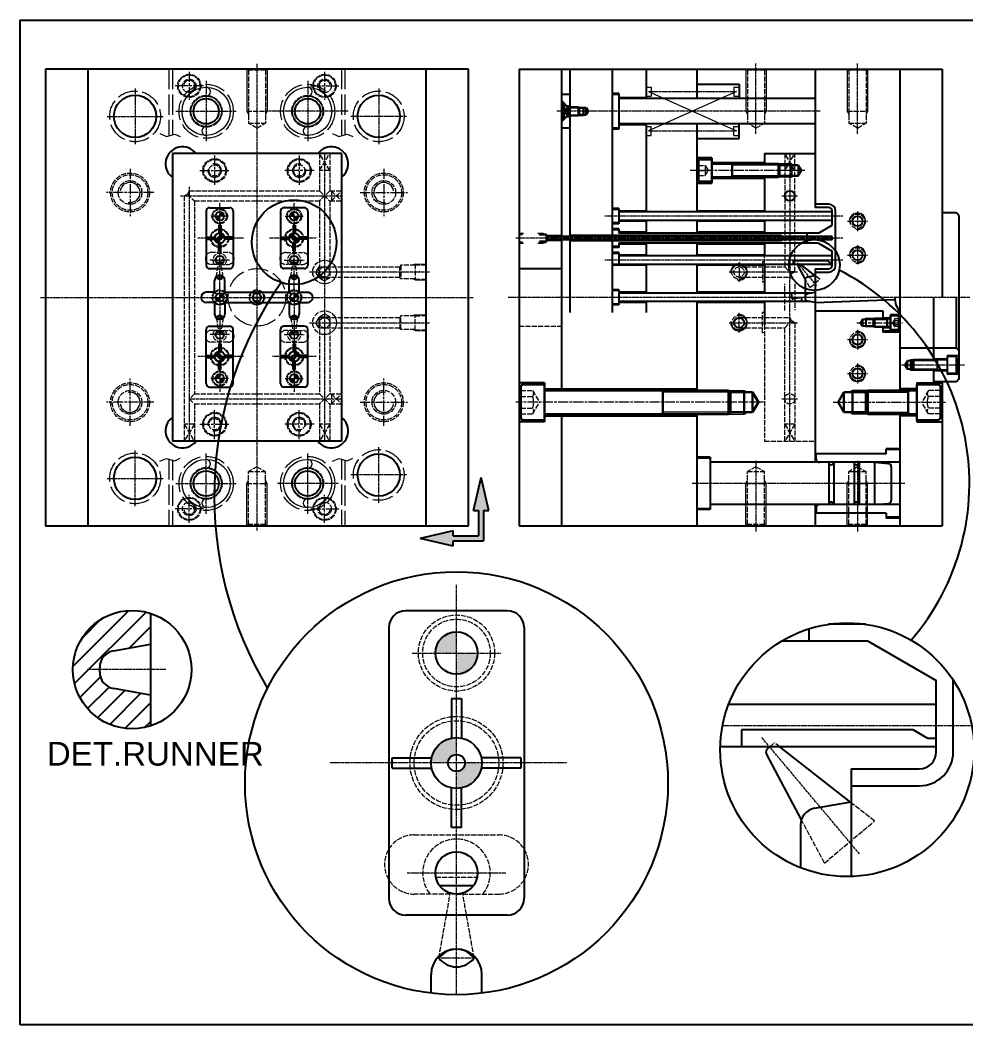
# Model space of a CAD drawing. Header units: millimetres. Extents: x 0 to 840, y 0 to 594.
# Drawn here: x 0 to 559, y 0 to 594 of the extents above; entities that cross this region are included whole.
import ezdxf
from ezdxf.lldxf.tags import DXFTag

# ---------------------------------------------------------------- set-up
doc = ezdxf.new("R2010")
doc.units = ezdxf.units.MM
for name, pattern in [('AM_ISO02W050x2', [3.75, 3, -0.75]), ('AM_ISO08W050x2', [9, 6, -0.75, 1.5, -0.75]), ('CENTER', [2, 1.25, -0.25, 0.25, -0.25]), ('HIDDEN', [0.375, 0.25, -0.125])]:
    doc.linetypes.add(name, pattern=pattern)
doc.layers.add('1', color=7, linetype='Continuous')
doc.layers.add('3', color=7, linetype='Continuous')
for name, color, linetype, lineweight in [('AM_0', 7, 'Continuous', 30), ('AM_0N', 7, 'Continuous', 30), ('AM_3N', 6, 'HIDDEN', 15), ('AM_4', 3, 'Continuous', 15), ('AM_4N', 3, 'Continuous', 15), ('AM_7', 4, 'CENTER', 15), ('AM_7N', 4, 'CENTER', 15)]:
    doc.layers.add(name, color=color, linetype=linetype, lineweight=lineweight)
doc.styles.get("Standard").update_dxf_attribs({"font": 'arial.ttf'})
tags = doc.linetypes.add('PHANTOM', pattern=[2.5, 1.25, -0.25, 0.25, -0.25, 0.25, -0.25]).pattern_tags.tags
tags[14:15] = [DXFTag(74, 4), DXFTag(75, 0), DXFTag(340, '0'), DXFTag(46, 0.0), DXFTag(50, 0.0), DXFTag(44, 0.0), DXFTag(45, 0.0)]
tags[12:13] = [DXFTag(74, 4), DXFTag(75, 0), DXFTag(340, '0'), DXFTag(46, 0.0), DXFTag(50, 0.0), DXFTag(44, 0.0), DXFTag(45, 0.0)]
tags[10:11] = [DXFTag(74, 4), DXFTag(75, 0), DXFTag(340, '0'), DXFTag(46, 0.0), DXFTag(50, 0.0), DXFTag(44, 0.0), DXFTag(45, 0.0)]
tags[8:9] = [DXFTag(74, 4), DXFTag(75, 0), DXFTag(340, '0'), DXFTag(46, 0.0), DXFTag(50, 0.0), DXFTag(44, 0.0), DXFTag(45, 0.0)]
tags[6:7] = [DXFTag(74, 4), DXFTag(75, 0), DXFTag(340, '0'), DXFTag(46, 0.0), DXFTag(50, 0.0), DXFTag(44, 0.0), DXFTag(45, 0.0)]
tags[4:5] = [DXFTag(74, 4), DXFTag(75, 0), DXFTag(340, '0'), DXFTag(46, 0.0), DXFTag(50, 0.0), DXFTag(44, 0.0), DXFTag(45, 0.0)]

# ---------------------------------------------------------------- blocks, each defined once
blk = doc.blocks.new('*U1')
at = {"layer": 'AM_0N'}
for p, q in [((1160.14, 78.75), (1161.37, 79.98)), ((1160.14, 39.98), (1160.14, 78.75)), ((1174.14, 78.75), (1160.14, 78.75)), ((1172.91, 79.98), (1161.37, 79.98)), ((1174.14, 78.75), (1172.91, 79.98)), ((1174.14, 39.98), (1174.14, 78.75)), ((1174.14, 39.98), (1160.14, 39.98)), ((1160.14, 38.75), (1160.14, 39.98)), ((1160.14, -30.02), (1160.14, 38.75)), ((1174.14, 38.75), (1174.14, 39.98)), ((1174.14, -30.02), (1174.14, 38.75)), ((1156.64, -42.62), (1156.64, -30.02)), ((1156.64, -30.02), (1160.14, -30.02)), ((1160.14, -30.02), (1174.14, -30.02)), ((1174.14, -30.02), (1177.64, -30.02)), ((1177.64, -42.62), (1177.64, -30.02)), ((1158.04, -44.02), (1176.24, -44.02))]:
    blk.add_line(p, q, dxfattribs=at)
for centre, start, end in [((1158.04, -42.62), 180, 270), ((1176.24, -42.62), 270, 0)]:
    blk.add_arc(centre, 1.4, start, end, dxfattribs=at)
at = {"layer": 'AM_3N', "linetype": 'AM_ISO02W050x2'}
for p, q in [((1160.21, -37.02), (1167.14, -33.02)), ((1174.07, -37.02), (1167.14, -33.02)), ((1160.21, -44.02), (1160.21, -37.02)), ((1163.67, -44.02), (1163.67, -37.02)), ((1170.6, -44.02), (1170.6, -37.02)), ((1174.07, -44.02), (1174.07, -37.02))]:
    blk.add_line(p, q, dxfattribs=at)
for centre, radius, start, end in [((1161.94, -39.25), 2.82, 52.12112, 127.87888), ((1167.14, -46.82), 10.39, 70.52878, 109.47122), ((1172.34, -39.25), 2.82, 52.12112, 127.87888)]:
    blk.add_arc(centre, radius, start, end, dxfattribs=at)
at = {"layer": 'AM_4N'}
for p, q in [((1161.22, 79.83), (1161.22, 39.98)), ((1173.06, 79.83), (1173.06, 39.98)), ((1161.22, 39.98), (1160.14, 38.75)), ((1173.06, 39.98), (1174.14, 38.75))]:
    blk.add_line(p, q, dxfattribs=at)
at = {"layer": 'AM_7N', "linetype": 'AM_ISO08W050x2'}
blk.add_line((1167.14, 82.98), (1167.14, -47.02), dxfattribs=at)
blk = doc.blocks.new('*U2')
at = {"layer": 'AM_0N'}
for p, q in [((1158.04, 213.98), (1176.24, 213.98)), ((1156.64, 212.58), (1156.64, 199.98)), ((1177.64, 212.58), (1177.64, 199.98)), ((1156.64, 199.98), (1160.14, 199.98)), ((1160.14, 199.98), (1160.14, 196.2)), ((1160.14, 199.98), (1174.14, 199.98)), ((1160.14, 196.2), (1160.14, 194.98)), ((1174.14, 199.98), (1177.64, 199.98)), ((1174.14, 199.98), (1174.14, 196.2)), ((1174.14, 196.2), (1174.14, 194.98)), ((1160.14, 194.98), (1160.14, 171.2)), ((1174.14, 194.98), (1160.14, 194.98)), ((1174.14, 194.98), (1174.14, 171.2)), ((1160.14, 171.2), (1161.37, 169.98)), ((1174.14, 171.2), (1160.14, 171.2)), ((1172.91, 169.98), (1161.37, 169.98)), ((1174.14, 171.2), (1172.91, 169.98))]:
    blk.add_line(p, q, dxfattribs=at)
at = {"layer": 'AM_0N', "extrusion": (0, 0, -1)}
for centre, start, end in [((-1158.04, 212.58), 360, 90), ((-1176.24, 212.58), 90, 180)]:
    blk.add_arc(centre, 1.4, start, end, dxfattribs=at)
at = {"layer": 'AM_3N', "linetype": 'AM_ISO02W050x2'}
for p, q in [((1160.21, 213.98), (1160.21, 206.98)), ((1163.67, 213.98), (1163.67, 206.98)), ((1170.6, 213.98), (1170.6, 206.98)), ((1174.07, 213.98), (1174.07, 206.98)), ((1160.21, 206.98), (1167.14, 202.98)), ((1174.07, 206.98), (1167.14, 202.98))]:
    blk.add_line(p, q, dxfattribs=at)
at = {"layer": 'AM_3N', "linetype": 'AM_ISO02W050x2', "extrusion": (0, 0, -1)}
for centre, radius, start, end in [((-1161.94, 209.2), 2.82, 232.12112, 307.87888), ((-1167.14, 216.78), 10.39, 250.52878, 289.47122), ((-1172.34, 209.2), 2.82, 232.12112, 307.87888)]:
    blk.add_arc(centre, radius, start, end, dxfattribs=at)
at = {"layer": 'AM_4N'}
for p, q in [((1161.22, 194.98), (1160.14, 196.2)), ((1173.06, 194.98), (1174.14, 196.2)), ((1161.22, 170.12), (1161.22, 194.98)), ((1173.06, 170.12), (1173.06, 194.98))]:
    blk.add_line(p, q, dxfattribs=at)
at = {"layer": 'AM_7N', "linetype": 'AM_ISO08W050x2'}
blk.add_line((1167.14, 166.98), (1167.14, 216.98), dxfattribs=at)

msp = doc.modelspace()

# ---------------------------------------------------------------- hatches: boundary and pattern name
h = msp.add_hatch(color=1)
h.paths.add_polyline_path([(118, 475.59), (118, 478.09), (115.5, 478.09, 0.414214)])
h.paths.add_polyline_path([(118, 478.09), (120.5, 478.09, 0.414214), (118, 480.59)])
h = msp.add_hatch(color=1)
h.paths.add_polyline_path([(162, 475.59), (162, 478.09), (164.5, 478.09, -0.414214)])
h.paths.add_polyline_path([(162, 478.09), (159.5, 478.09, -0.414214), (162, 480.59)])
h = msp.add_hatch(color=1)
h.paths.add_polyline_path([(118, 462.09), (118, 464.09, -0.414214), (117, 465.09), (115, 465.09, 0.414214)])
h.paths.add_polyline_path([(118, 466.09, -0.414214), (119, 465.09), (121, 465.09, 0.414214), (118, 468.09)])
h = msp.add_hatch(color=1)
h.paths.add_polyline_path([(162, 462.09), (162, 464.09, 0.414214), (163, 465.09), (165, 465.09, -0.414214)])
h.paths.add_polyline_path([(162, 466.09, 0.414214), (161, 465.09), (159, 465.09, -0.414214), (162, 468.09)])
h = msp.add_hatch(color=1)
h.paths.add_polyline_path([(118, 432.59), (118, 430.09), (120.5, 430.09, 0.414214)])
h.paths.add_polyline_path([(118, 430.09), (115.5, 430.09, 0.414214), (118, 427.59)])
h = msp.add_hatch(color=1)
h.paths.add_polyline_path([(162, 432.59), (162, 430.09), (164.5, 430.09, 0.414214)])
h.paths.add_polyline_path([(162, 430.09), (159.5, 430.09, 0.414214), (162, 427.59)])
h = msp.add_hatch(color=1)
h.paths.add_polyline_path([(118, 398.09), (118, 396.09, 0.414214), (117, 395.09), (115, 395.09, -0.414214)])
h.paths.add_polyline_path([(118, 394.09, 0.414214), (119, 395.09), (121, 395.09, -0.414214), (118, 392.09)])
h = msp.add_hatch(color=1)
h.paths.add_polyline_path([(162, 398.09), (162, 396.09, -0.414214), (163, 395.09), (165, 395.09, 0.414214)])
h.paths.add_polyline_path([(162, 394.09, -0.414214), (161, 395.09), (159, 395.09, 0.414214), (162, 392.09)])
h = msp.add_hatch(color=1)
h.paths.add_polyline_path([(118, 384.59), (118, 382.09), (115.5, 382.09, -0.414214)])
h.paths.add_polyline_path([(118, 382.09), (120.5, 382.09, -0.414214), (118, 379.59)])
h = msp.add_hatch(color=1)
h.paths.add_polyline_path([(162, 384.59), (162, 382.09), (164.5, 382.09, 0.414214)])
h.paths.add_polyline_path([(162, 382.09), (159.5, 382.09, 0.414214), (162, 379.59)])
msp.add_hatch(color=256).paths.add_polyline_path([(256, 283.09), (256, 286.09), (274, 286.09), (274, 304.09), (277, 304.09), (272.5, 323.59), (268, 304.09), (271, 304.09), (271, 289.09), (256, 289.09), (256, 292.09), (236.5, 287.59)])
h = msp.add_hatch()
h.set_pattern_fill('ANSI31', color=1, scale=2.5, style=0)
h.set_pattern_definition([(45, (-5565.387, 430.086), (-5.61266, 5.61266), [])])
h.paths.add_polyline_path([(55.33, 198.86, -0.36397), (47.06, 208.7), (47.06, 211.34, -0.36397), (55.33, 221.19), (77.06, 225.02), (77.06, 243.3, 0.509729), (31.23, 210.02, 0.509729), (77.06, 176.74), (77.06, 195.02)])
h = msp.add_hatch(color=1)
h.paths.add_polyline_path([(257.97, 207.34), (257.97, 219.84), (270.47, 219.84, -0.414214)])
h.paths.add_polyline_path([(257.97, 219.84), (245.47, 219.84, -0.414214), (257.97, 232.34)])
h = msp.add_hatch(color=1)
h.paths.add_polyline_path([(257.97, 139.84), (257.97, 149.84, 0.414214), (262.97, 154.84), (272.97, 154.84, -0.414214)])
h.paths.add_polyline_path([(257.97, 159.84, 0.414214), (252.97, 154.84), (242.97, 154.84, -0.414214), (257.97, 169.84)])

# ---------------------------------------------------------------- linework, layer by layer
for p, q in [((265, 565.09), (15, 565.09)), ((15, 565.09), (15, 295.09)), ((40, 565.09), (40, 295.09)), ((240, 295.09), (240, 565.09)), ((265, 295.09), (265, 565.09)), ((295, 565.09), (295, 295.09)), ((295, 565.09), (545, 565.09)), ((320, 565.09), (320, 466.09)), ((325, 565.09), (325, 466.09)), ((350, 565.09), (350, 466.09)), ((370, 565.09), (370, 547.59)), ((400, 565.09), (400, 547.59)), ((470, 565.09), (470, 483.18)), ((520, 565.09), (520, 375.09)), ((545, 565.09), (545, 430.09)), ((400, 556.09), (425, 556.09)), ((425, 556.09), (425, 547.59)), ((325, 550.09), (320, 550.09)), ((354, 550.59), (350, 550.59)), ((354, 550.09), (350, 550.09)), ((354, 550.59), (354, 529.59)), ((370, 548.09), (354, 548.09)), ((470, 547.59), (354, 547.59)), ((325, 530.09), (320, 530.09)), ((354, 530.09), (350, 530.09)), ((354, 529.59), (350, 529.59)), ((470, 532.59), (354, 532.59)), ((370, 532.09), (354, 532.09)), ((370, 532.59), (370, 480.59)), ((400, 532.59), (400, 480.59)), ((425, 524.09), (425, 532.59)), ((400, 524.09), (425, 524.09)), ((90, 515.09), (90, 345.09)), ((190, 515.09), (90, 515.09)), ((190, 515.09), (190, 345.09)), ((440, 515.09), (470, 515.09)), ((440, 515.09), (440, 509.09)), ((456, 509.09), (456, 501.09)), ((460, 508.32), (460, 501.85)), ((460, 508.32), (461.87, 505.09)), ((460, 501.85), (461.87, 505.09)), ((440, 501.09), (440, 480.59)), ((112, 483.09), (124, 483.09)), ((168, 483.09), (156, 483.09)), ((354, 482.59), (350, 482.59)), ((354, 482.09), (350, 482.09)), ((354, 482.59), (354, 473.59)), ((478.04, 485.19), (470, 485.19)), ((478.04, 483.18), (470, 483.18)), ((480.05, 472.74), (480.05, 481.17)), ((482.06, 449.01), (482.06, 481.17)), ((110, 481.09), (110, 449.09)), ((126, 481.09), (126, 449.09)), ((154, 481.09), (154, 449.09)), ((170, 481.09), (170, 449.09)), ((370, 481.09), (354, 481.09)), ((480.05, 480.59), (354, 480.59)), ((480.05, 475.59), (354, 475.59)), ((370, 475.59), (370, 468.09)), ((440, 481.09), (400, 481.09)), ((400, 475.59), (400, 468.09)), ((440, 475.59), (440, 468.09)), ((117.4, 472.7), (117.4, 468.03)), ((118.6, 472.7), (117.4, 472.7)), ((118.6, 472.7), (118.6, 468.03)), ((161.4, 472.7), (161.4, 468.03)), ((161.4, 472.7), (162.6, 472.7)), ((162.6, 472.7), (162.6, 468.03)), ((354, 474.09), (350, 474.09)), ((354, 473.59), (350, 473.59)), ((354, 470.59), (350, 470.59)), ((354, 470.09), (350, 470.09)), ((370, 475.09), (354, 475.09)), ((354, 470.59), (354, 468.09)), ((440, 475.09), (400, 475.09)), ((472.01, 468.1), (480.05, 472.74)), ((110.38, 465.69), (115.06, 465.69)), ((110.38, 465.69), (110.38, 464.49)), ((110.38, 464.49), (115.06, 464.49)), ((125.62, 465.69), (120.94, 465.69)), ((125.62, 464.49), (120.94, 464.49)), ((125.62, 464.49), (125.62, 465.69)), ((154.38, 465.69), (159.06, 465.69)), ((154.38, 464.49), (154.38, 465.69)), ((154.38, 464.49), (159.06, 464.49)), ((169.62, 465.69), (164.94, 465.69)), ((169.62, 464.49), (164.94, 464.49)), ((169.62, 465.69), (169.62, 464.49)), ((295, 467.47), (297, 467.47)), ((306.61, 467.47), (311, 467.47)), ((311, 467.09), (307, 467.09)), ((309, 468.09), (309, 467.09)), ((311, 467.47), (311, 462.7)), ((320, 466.39), (311, 466.39)), ((480.05, 466.09), (311, 466.09)), ((480.05, 464.08), (311, 464.08)), ((320, 463.78), (311, 463.78)), ((320, 464.08), (320, 375.09)), ((450, 466.59), (325, 466.59)), ((325, 464.08), (325, 421.05)), ((450, 463.58), (325, 463.58)), ((350, 464.08), (350, 421.05)), ((370, 468.59), (354, 468.59)), ((464.98, 468.09), (354, 468.09)), ((440, 468.59), (400, 468.59)), ((450, 466.09), (450, 466.59)), ((450, 466.59), (450.29, 466.09)), ((450, 464.08), (450, 463.58)), ((450, 463.58), (450.29, 464.08)), ((464.98, 468.1), (464.98, 466.09)), ((472.01, 468.1), (464.98, 468.1)), ((464.98, 464.08), (464.98, 462.07)), ((480.05, 464.08), (480.05, 466.09)), ((117.4, 457.47), (117.4, 462.15)), ((117.4, 457.47), (118.6, 457.47)), ((118.6, 457.47), (118.6, 462.15)), ((161.4, 457.47), (161.4, 462.15)), ((162.6, 457.47), (161.4, 457.47)), ((162.6, 457.47), (162.6, 462.15)), ((295, 462.7), (297, 462.7)), ((306.61, 462.7), (311, 462.7)), ((311, 463.09), (307, 463.09)), ((309, 462.09), (309, 463.09)), ((354, 460.09), (350, 460.09)), ((354, 459.59), (350, 459.59)), ((464.98, 462.09), (354, 462.09)), ((354, 462.09), (354, 459.59)), ((370, 461.59), (354, 461.59)), ((370, 462.09), (370, 454.59)), ((400, 462.09), (400, 454.59)), ((440, 461.59), (400, 461.59)), ((440, 462.09), (440, 454.59)), ((472.01, 462.07), (464.98, 462.07)), ((472.01, 462.07), (480.05, 457.43)), ((480.05, 449.01), (480.05, 457.43)), ((354, 456.59), (350, 456.59)), ((354, 456.09), (350, 456.09)), ((354, 456.59), (354, 449.09)), ((370, 455.09), (354, 455.09)), ((480.05, 454.59), (354, 454.59)), ((440, 455.09), (400, 455.09)), ((477.32, 451.59), (457, 451.59)), ((457, 451.59), (457, 449.59)), ((479.05, 450.59), (477.32, 451.59)), ((112, 447.09), (124, 447.09)), ((120, 450.59), (116, 450.59)), ((168, 447.09), (156, 447.09)), ((160, 450.59), (164, 450.59)), ((295, 447.09), (320, 447.09)), ((480.05, 449.59), (350, 449.59)), ((370, 449.09), (350, 449.09)), ((370, 449.59), (370, 432.59)), ((400, 449.59), (400, 432.59)), ((440, 449.09), (400, 449.09)), ((440, 449.59), (440, 432.59)), ((464.1, 440.97), (459.97, 448.75)), ((460.09, 449.36), (460.35, 449.59)), ((469.89, 443.07), (461.54, 449.59)), ((470, 447), (470, 332.59)), ((470, 447), (478.04, 447)), ((480.05, 450.59), (479.05, 450.59)), ((115, 433.09), (115, 440.09)), ((121, 433.09), (121, 440.09)), ((159, 433.09), (159, 440.09)), ((165, 433.09), (165, 440.09)), ((464, 440.35), (464, 429.82)), ((465.65, 442.32), (470, 443.09)), ((470, 444.99), (478.04, 444.99)), ((354, 434.59), (350, 434.59)), ((354, 434.09), (350, 434.09)), ((354, 434.59), (354, 425.59)), ((115, 433.09), (110, 433.09)), ((115, 433.09), (116.23, 431.85)), ((115, 427.09), (116.23, 428.32)), ((119.77, 431.85), (121, 433.09)), ((119.77, 428.32), (121, 427.09)), ((121, 433.09), (159, 433.09)), ((137.5, 430.09), (142.5, 430.09)), ((160.23, 431.85), (159, 433.09)), ((160.23, 428.32), (159, 427.09)), ((165, 433.09), (163.77, 431.85)), ((165, 427.09), (163.77, 428.32)), ((165, 433.09), (170, 433.09)), ((370, 433.09), (354, 433.09)), ((467.16, 432.59), (354, 432.59)), ((440, 433.09), (400, 433.09)), ((462, 430.09), (457.17, 429.23)), ((464, 429.82), (464, 430.35)), ((465.65, 432.32), (470, 433.09)), ((470, 427.09), (465.65, 427.85)), ((517, 428.59), (470, 426.94)), ((115, 427.09), (110, 427.09)), ((115, 427.09), (115, 420.09)), ((121, 427.09), (159, 427.09)), ((121, 427.09), (121, 420.09)), ((159, 427.09), (159, 420.09)), ((165, 427.09), (170, 427.09)), ((165, 427.09), (165, 420.09)), ((354, 426.09), (350, 426.09)), ((354, 425.59), (350, 425.59)), ((467.16, 427.59), (354, 427.59)), ((370, 427.09), (354, 427.09)), ((370, 427.59), (370, 421.05)), ((400, 427.59), (400, 375.09)), ((440, 427.09), (400, 427.09)), ((440, 427.59), (440, 413.82)), ((470, 422.09), (510, 422.09)), ((510, 422.09), (510, 417.59)), ((498, 417.1), (496.84, 415.09)), ((498, 417.1), (498, 413.08)), ((504.5, 417.1), (498, 417.1)), ((500, 417.59), (500, 412.59)), ((110, 379.09), (110, 411.09)), ((112, 413.09), (124, 413.09)), ((126, 379.09), (126, 411.09)), ((154, 379.09), (154, 411.09)), ((168, 413.09), (156, 413.09)), ((170, 379.09), (170, 411.09)), ((498, 413.08), (496.84, 415.09)), ((504.5, 413.08), (498, 413.08)), ((510, 412.59), (510, 409.59)), ((520, 410.09), (510, 410.09)), ((120, 409.59), (116, 409.59)), ((160, 409.59), (164, 409.59)), ((520, 409.59), (510, 409.59)), ((117.4, 402.7), (117.4, 398.03)), ((117.4, 402.7), (118.6, 402.7)), ((118.6, 402.7), (118.6, 398.03)), ((161.4, 402.7), (161.4, 398.03)), ((162.6, 402.7), (161.4, 402.7)), ((162.6, 402.7), (162.6, 398.03)), ((110.38, 395.69), (115.06, 395.69)), ((110.38, 394.49), (110.38, 395.69)), ((110.38, 394.49), (115.06, 394.49)), ((117.4, 387.47), (117.4, 392.15)), ((118.6, 387.47), (118.6, 392.15)), ((125.62, 395.69), (120.94, 395.69)), ((125.62, 394.49), (120.94, 394.49)), ((125.62, 395.69), (125.62, 394.49)), ((154.38, 395.69), (159.06, 395.69)), ((154.38, 395.69), (154.38, 394.49)), ((154.38, 394.49), (159.06, 394.49)), ((161.4, 387.47), (161.4, 392.15)), ((162.6, 387.47), (162.6, 392.15)), ((169.62, 395.69), (164.94, 395.69)), ((169.62, 394.49), (164.94, 394.49)), ((169.62, 394.49), (169.62, 395.69)), ((524.54, 392.59), (523, 390.09)), ((527.62, 392.59), (524.54, 392.59)), ((524.54, 387.59), (524.54, 392.59)), ((526.38, 393.09), (526.38, 387.09)), ((527.62, 392.59), (528.18, 393.09)), ((527.62, 387.59), (527.62, 392.59)), ((528.18, 393.09), (528.18, 387.09)), ((548, 393.09), (528.18, 393.09)), ((548, 393.59), (540, 393.59)), ((542.02, 393.09), (542.02, 387.09)), ((548, 395.59), (548, 384.59)), ((555, 395.59), (548, 395.59)), ((553.28, 395.09), (548, 395.09)), ((553.28, 395.09), (553.28, 385.09)), ((554, 394.09), (553.28, 395.09)), ((554, 394.09), (554, 386.09)), ((118.6, 387.47), (117.4, 387.47)), ((161.4, 387.47), (162.6, 387.47)), ((523, 390.09), (524.54, 387.59)), ((527.62, 387.59), (524.54, 387.59)), ((528.18, 387.09), (527.62, 387.59)), ((548, 387.09), (528.18, 387.09)), ((548, 386.59), (540, 386.59)), ((545, 380.19), (545, 295.09)), ((553.28, 385.09), (548, 385.09)), ((555, 384.59), (548, 384.59)), ((554, 386.09), (553.28, 385.09)), ((112, 377.09), (124, 377.09)), ((168, 377.09), (156, 377.09)), ((310, 379.59), (295, 379.59)), ((310, 379.59), (310, 356.59)), ((310, 376.09), (400, 376.09)), ((530, 376.09), (520, 376.09)), ((530, 379.59), (545, 379.59)), ((530, 379.59), (530, 378.59)), ((540, 380.09), (545, 380.09)), ((310, 356.59), (295, 356.59)), ((310, 360.09), (400, 360.09)), ((320, 361.09), (320, 295.09)), ((400, 361.09), (400, 295.09)), ((520, 361.09), (520, 295.09)), ((530, 360.09), (520, 360.09)), ((530, 357.59), (530, 356.59)), ((530, 356.59), (545, 356.59)), ((190, 345.09), (90, 345.09)), ((512, 337.59), (512, 340.59)), ((520, 340.59), (512, 340.59)), ((520, 340.09), (512, 340.09)), ((408, 335.59), (400, 335.59)), ((408, 335.09), (400, 335.09)), ((408, 335.59), (408, 304.59)), ((512, 337.59), (470, 337.59)), ((470.5, 334.59), (470.5, 337.59)), ((520, 332.59), (408, 332.59)), ((478, 332.59), (478, 307.59)), ((481, 332.59), (481, 307.59)), ((493, 332.59), (493, 307.59)), ((496, 332.59), (496, 307.59)), ((505, 332.59), (505, 307.59)), ((505, 332.59), (513.17, 331.87)), ((515, 329.88), (515, 310.29)), ((268, 304.09), (272.5, 323.59)), ((277, 304.09), (272.5, 323.59)), ((268, 304.09), (271, 304.09)), ((271, 304.09), (271, 289.09)), ((274, 304.09), (274, 286.09)), ((274, 304.09), (277, 304.09)), ((408, 305.09), (400, 305.09)), ((408, 304.59), (400, 304.59)), ((520, 307.59), (408, 307.59)), ((470, 307.59), (470, 295.09)), ((470.5, 305.59), (470.5, 302.59)), ((505, 307.59), (513.17, 308.3)), ((512, 302.59), (470, 302.59)), ((512, 302.59), (512, 299.59)), ((520, 300.09), (512, 300.09)), ((520, 299.59), (512, 299.59)), ((15, 295.09), (265, 295.09)), ((256, 292.09), (236.5, 287.59)), ((256, 289.09), (256, 292.09)), ((295, 295.09), (545, 295.09)), ((256, 283.09), (236.5, 287.59)), ((256, 289.09), (271, 289.09)), ((256, 286.09), (274, 286.09)), ((256, 283.09), (256, 286.09)), ((287.97, 244.84), (227.97, 244.84)), ((77.06, 243.3), (77.06, 176.74)), ((217.97, 234.84), (217.97, 74.84)), ((297.97, 234.84), (297.97, 74.84)), ((466.23, 234.14), (466.23, 226.79)), ((499.87, 236.84), (477.93, 236.84)), ((466.23, 226.86), (450.16, 226.86)), ((501.41, 226.79), (466.23, 226.79)), ((501.41, 226.79), (541.61, 203.58)), ((55.33, 221.19), (77.06, 225.02)), ((47.06, 208.7), (47.06, 211.34)), ((541.61, 161.46), (541.61, 203.58)), ((551.66, 161.46), (551.66, 203.72)), ((77.06, 195.02), (55.33, 198.86)), ((254.97, 192.94), (254.97, 169.54)), ((254.97, 192.94), (260.97, 192.94)), ((260.97, 192.94), (260.97, 169.54)), ((541.61, 189.36), (418.82, 189.36)), ((527.95, 174.36), (426.36, 174.36)), ((426.36, 174.36), (426.36, 164.36)), ((536.61, 169.36), (527.95, 174.36)), ((541.61, 169.36), (536.61, 169.36)), ((541.61, 164.36), (413.92, 164.36)), ((441.79, 163.25), (443.11, 164.36)), ((490.79, 131.76), (449.07, 164.36)), ((219.87, 157.84), (243.27, 157.84)), ((219.87, 151.84), (219.87, 157.84)), ((296.06, 157.84), (272.66, 157.84)), ((296.06, 157.84), (296.06, 151.84)), ((461.85, 121.3), (441.19, 160.17)), ((219.87, 151.84), (243.27, 151.84)), ((296.06, 151.84), (272.66, 151.84)), ((491.36, 151.41), (491.36, 87.68)), ((491.36, 151.41), (531.56, 151.41)), ((254.97, 116.75), (254.97, 140.15)), ((260.97, 116.75), (260.97, 140.15)), ((491.36, 141.36), (531.56, 141.36)), ((469.62, 128.03), (491.36, 131.86)), ((260.97, 116.75), (254.97, 116.75)), ((461.36, 118.18), (461.36, 92.89)), ((247.97, 82.34), (267.97, 82.34)), ((287.97, 64.84), (227.97, 64.84)), ((242.97, 18.74), (242.97, 29.84)), ((272.97, 18.74), (272.97, 29.84))]:
    msp.add_line(p, q)
msp.add_lwpolyline([(0, 0), (0, 594), (840, 594), (840, 0)], close=True)
for centre, radius in [((68, 537.09), 12.5), ((110, 540.09), 7.5), ((170, 540.09), 7.5), ((212, 537.09), 12.5), ((455, 490.09), 3), ((118, 478.09), 2.5), ((162, 478.09), 2.5), ((495, 475.09), 3), ((118, 465.09), 3), ((118, 465.09), 1), ((162, 465.09), 3), ((162, 465.09), 1), ((495, 455.09), 3), ((118, 452.09), 2.5), ((162, 452.09), 2.5), ((118, 430.09), 2.5), ((140, 430.09), 2.5), ((162, 430.09), 2.5), ((425, 415.09), 3), ((118, 408.09), 2.5), ((162, 408.09), 2.5), ((495, 405.09), 3), ((118, 395.09), 3), ((162, 395.09), 3), ((118, 395.09), 1), ((162, 395.09), 1), ((495, 385.09), 3), ((118, 382.09), 2.5), ((162, 382.09), 2.5), ((68, 323.09), 12.5), ((212, 325.09), 12.5), ((110, 320.09), 7.5), ((170, 320.09), 7.5), ((257.97, 219.84), 12.5), ((257.97, 154.84), 15), ((257.97, 154.84), 5), ((257.97, 89.84), 12.5)]:
    msp.add_circle(centre, radius)
at = {"color": 4, "linetype": 'PHANTOM', "ltscale": 5}
for centre, radius in [((162, 462.68), 25), ((469.51, 449.24), 15), ((257.97, 142.84), 125), ((66.23, 210.02), 35), ((488.9, 162.64), 75)]:
    msp.add_circle(centre, radius, dxfattribs=at)
for centre, radius, start, end in [((96, 509.09), 10, 36.8699, 233.1301), ((184, 509.09), 10, 306.8699, 143.1301), ((112, 481.09), 2, 90, 180), ((124, 481.09), 2, 0, 90), ((156, 481.09), 2, 90, 180), ((168, 481.09), 2, 0, 90), ((478.04, 481.17), 4.02, 0, 90), ((478.04, 481.17), 2.01, 0, 90), ((112, 449.09), 2, 180, 270), ((124, 449.09), 2, 270, 0), ((156, 449.09), 2, 180, 270), ((168, 449.09), 2, 270, 0), ((460.41, 448.98), 0.5, 130, 208), ((478.04, 449.01), 4.02, 270, 0), ((478.04, 449.01), 2.01, 270, 0), ((118, 440.09), 3, 0, 180), ((118, 440.47), 2.6, 36.66337, 143.33663), ((118, 443.57), 2.6, 216.66337, 323.33663), ((162, 440.09), 3, 0, 180), ((162, 440.47), 2.6, 36.66337, 143.33663), ((162, 443.57), 2.6, 216.66337, 323.33663), ((466, 440.35), 2, 100, 180), ((110, 430.09), 3, 90, 270), ((170, 430.09), 3, 270, 90), ((457, 430.22), 1, 180, 280), ((466, 430.35), 2, 100, 180), ((466, 429.82), 2, 180, 260), ((530, 430.09), 13, 180, 219.71514), ((118, 420.09), 3, 180, 0), ((118, 416.6), 2.6, 36.66337, 143.33663), ((118, 419.7), 2.6, 216.66337, 323.33663), ((162, 420.09), 3, 180, 0), ((162, 416.6), 2.6, 36.66337, 143.33663), ((162, 419.7), 2.6, 216.66337, 323.33663), ((112, 411.09), 2, 90, 180), ((124, 411.09), 2, 0, 90), ((156, 411.09), 2, 90, 180), ((168, 411.09), 2, 0, 90), ((112, 379.09), 2, 180, 270), ((124, 379.09), 2, 270, 0), ((156, 379.09), 2, 180, 270), ((168, 379.09), 2, 270, 0), ((96, 351.09), 10, 126.8699, 323.1301), ((184, 351.09), 10, 216.8699, 53.1301), ((472.5, 334.59), 2, 180, 270), ((479.5, 332.59), 1.5, 180, 0), ((494.5, 332.59), 1.5, 180, 0), ((513, 329.88), 2, 0, 85), ((479.5, 307.59), 1.5, 0, 180), ((494.5, 307.59), 1.5, 0, 180), ((513, 310.29), 2, 275, 0), ((472.5, 305.59), 2, 90, 180), ((227.97, 234.84), 10, 90, 180), ((287.97, 234.84), 10, 0, 90), ((57.06, 211.34), 10, 100, 180), ((57.06, 208.7), 10, 180, 260), ((443.39, 161.34), 2.5, 130, 208), ((531.56, 161.46), 20.1, 270, 0), ((531.56, 161.46), 10.05, 270, 0), ((471.36, 118.18), 10, 100, 180), ((227.97, 74.84), 10, 180, 270), ((287.97, 74.84), 10, 270, 0), ((257.97, 29.84), 15, 0, 180), ((257.97, 31.75), 12.99, 36.66337, 143.33663), ((257.97, 47.27), 12.99, 216.66337, 323.33663)]:
    msp.add_arc(centre, radius, start, end)
for centre, radius, start, end in [((419.47, 320.15), 141.72, 319.14538, 62.82156), ((335.99, 312.73), 221.22, 145.22351, 210.95196)]:
    msp.add_arc(centre, radius, start, end, dxfattribs=at)
at = {"layer": '1', "color": 7}
for p, q in [((456, 432.59), (456, 430.22)), ((462, 430.09), (462, 427.59))]:
    msp.add_line(p, q, dxfattribs=at)
at = {"layer": '3', "ltscale": 5}
for p, q in [((553.5, 479.99), (545, 479.99)), ((555, 478.49), (553.5, 479.99)), ((555, 478.49), (555, 381.69)), ((540, 430.09), (540, 393.09)), ((553.5, 400.09), (553.5, 430.09)), ((553.5, 400.09), (520, 400.09)), ((555, 398.59), (553.5, 400.09)), ((540, 387.09), (540, 380.09)), ((553.5, 380.19), (540, 380.19)), ((555, 381.69), (553.5, 380.19))]:
    msp.add_line(p, q, dxfattribs=at)
at = {"layer": 'AM_0'}
for p, q in [((330.44, 542.15), (334.7, 542.15)), ((333, 542.59), (333, 537.59)), ((335.89, 540.09), (334.7, 542.15)), ((334.7, 542.15), (334.7, 538.02)), ((330.44, 538.02), (334.7, 538.02)), ((335.89, 540.09), (334.7, 538.02)), ((428, 375.09), (428, 361.09)), ((492, 375.09), (492, 361.09)), ((419.86, 374), (433, 374)), ((436.42, 368.09), (433, 374)), ((433, 374), (433, 362.17)), ((483.58, 368.09), (487, 374)), ((500.14, 374), (487, 374)), ((487, 374), (487, 362.17)), ((436.42, 368.09), (433, 362.17)), ((483.58, 368.09), (487, 362.17)), ((419.86, 362.17), (433, 362.17)), ((500.14, 362.17), (487, 362.17))]:
    msp.add_line(p, q, dxfattribs=at)
at = {"layer": 'AM_0N'}
for p, q in [((320, 546.19), (323.6, 542.59)), ((320.5, 535.37), (320.5, 544.8)), ((320.5, 544.8), (321.39, 544.8)), ((321.39, 535.37), (321.39, 544.8)), ((325, 543.09), (323.1, 543.09)), ((323.6, 537.59), (323.6, 542.59)), ((330.01, 542.59), (323.6, 542.59)), ((324.6, 537.59), (324.6, 542.59)), ((330.01, 537.59), (330.01, 542.59)), ((330.5, 542.1), (330.01, 542.59)), ((330.5, 542.1), (330.5, 538.08)), ((320, 533.99), (323.6, 537.59)), ((321.39, 535.37), (320.5, 535.37)), ((325, 537.09), (323.1, 537.09)), ((330.01, 537.59), (323.6, 537.59)), ((330.5, 538.08), (330.01, 537.59)), ((400, 512.59), (409, 512.59)), ((401.8, 511.59), (409, 511.59)), ((409, 512.59), (409, 497.59)), ((401, 510.79), (401, 499.39)), ((409, 509.59), (440, 509.59)), ((409, 509.09), (448.23, 509.09)), ((421, 501.09), (421, 509.09)), ((448.23, 501.09), (448.23, 509.09)), ((448.23, 509.09), (449, 508.32)), ((449, 501.85), (449, 508.32)), ((449, 508.32), (460, 508.32)), ((409, 501.09), (448.23, 501.09)), ((409, 500.59), (440, 500.59)), ((448.23, 501.09), (449, 501.85)), ((449, 501.85), (460, 501.85)), ((400, 497.59), (409, 497.59)), ((401.8, 498.59), (409, 498.59)), ((504.99, 417.59), (504.5, 417.1)), ((504.5, 413.08), (504.5, 417.1)), ((514.5, 417.59), (504.99, 417.59)), ((504.99, 412.59), (504.99, 417.59)), ((514.5, 417.84), (510, 417.84)), ((512.5, 412.59), (512.5, 417.59)), ((520, 419.84), (514.5, 419.84)), ((514.5, 419.84), (514.5, 410.09)), ((519, 419.34), (514.5, 419.34)), ((519.5, 418.84), (519.5, 411.34)), ((504.99, 412.59), (504.5, 413.08)), ((514.5, 412.59), (504.99, 412.59)), ((514.5, 412.34), (510, 412.34)), ((519, 410.84), (514.5, 410.84))]:
    msp.add_line(p, q, dxfattribs=at)
for centre, radius, start, end in [((401.8, 510.79), 0.8, 90, 180), ((401.8, 499.39), 0.8, 180, 270), ((519, 418.84), 0.5, 0, 90), ((519, 411.34), 0.5, 270, 0)]:
    msp.add_arc(centre, radius, start, end, dxfattribs=at)
at = {"layer": 'AM_3N', "linetype": 'AM_ISO02W050x2', "ltscale": 4}
for p, q in [((88, 565.09), (88, 525.69)), ((90, 565.09), (90, 526.24)), ((190, 565.09), (190, 525.69)), ((192, 565.09), (192, 526.24)), ((88, 334.48), (88, 295.09)), ((90, 333.93), (90, 295.09)), ((190, 334.48), (190, 295.09)), ((192, 333.93), (192, 295.09))]:
    msp.add_line(p, q, dxfattribs=at)
at = {"layer": 'AM_3N', "linetype": 'AM_ISO02W050x2'}
for p, q in [((134.95, 564.37), (133.7, 565.09)), ((134.95, 564.37), (134.95, 533.09)), ((145.05, 564.37), (134.95, 564.37)), ((145.05, 564.37), (146.3, 565.09)), ((145.05, 564.37), (145.05, 533.09)), ((429.95, 564.37), (428.7, 565.09)), ((429.95, 564.37), (429.95, 533.09)), ((440.05, 564.37), (429.95, 564.37)), ((440.05, 564.37), (441.3, 565.09)), ((440.05, 564.37), (440.05, 533.09)), ((489.95, 564.37), (488.7, 565.09)), ((489.95, 564.37), (489.95, 533.09)), ((500.05, 564.37), (489.95, 564.37)), ((500.05, 564.37), (501.3, 565.09)), ((500.05, 564.37), (500.05, 533.09)), ((322.64, 541.82), (320.5, 541.82)), ((322.64, 540.95), (320.5, 540.95)), ((322.64, 538.35), (322.64, 541.82)), ((322.64, 541.82), (323.64, 540.09)), ((134, 540.09), (146, 540.09)), ((322.64, 539.22), (320.5, 539.22)), ((322.64, 538.35), (320.5, 538.35)), ((322.64, 538.35), (323.64, 540.09)), ((429, 540.09), (441, 540.09)), ((489, 540.09), (501, 540.09)), ((140, 530.17), (134.95, 533.09)), ((134.95, 533.09), (145.05, 533.09)), ((140, 530.17), (145.05, 533.09)), ((435, 530.17), (429.95, 533.09)), ((429.95, 533.09), (440.05, 533.09)), ((435, 530.17), (440.05, 533.09)), ((495, 530.17), (489.95, 533.09)), ((489.95, 533.09), (500.05, 533.09)), ((495, 530.17), (500.05, 533.09)), ((177, 515.09), (177, 493.09)), ((177, 505.09), (183, 515.09)), ((183, 505.09), (177, 515.09)), ((183, 515.09), (183, 493.09)), ((452, 515.09), (452, 448.09)), ((452, 505.09), (458, 515.09)), ((458, 505.09), (452, 515.09)), ((458, 445.09), (458, 515.09)), ((183, 505.09), (177, 505.09)), ((401, 508.09), (405, 508.09)), ((401, 505.09), (405, 505.09)), ((405, 508.09), (406.73, 505.09)), ((405, 502.09), (406.73, 505.09)), ((458, 505.09), (452, 505.09)), ((401, 502.09), (405, 502.09)), ((100, 493.09), (98.9, 491.18)), ((100, 493.09), (177, 493.09)), ((100, 490.09), (100, 493.09)), ((177, 493.09), (183, 487.09)), ((183, 493.09), (177, 487.09)), ((183, 493.09), (190, 493.09)), ((184, 493.09), (184, 487.09)), ((184, 493.09), (190, 487.09)), ((184, 487.09), (190, 493.09)), ((97, 490.09), (98.9, 491.18)), ((97, 490.09), (97, 345.09)), ((97, 490.09), (100, 490.09)), ((98.9, 491.18), (103, 487.09)), ((103, 487.09), (103, 373.09)), ((103, 487.09), (177, 487.09)), ((177, 487.09), (177, 441.59)), ((183, 487.09), (183, 441.59)), ((183, 487.09), (190, 487.09)), ((123, 456.59), (113, 456.59)), ((120.45, 451.59), (115.55, 451.59)), ((157, 456.59), (167, 456.59)), ((159.55, 451.59), (164.45, 451.59)), ((440, 449.59), (440, 454.59)), ((118, 449.59), (113, 449.59)), ((115.92, 442.02), (117.27, 449.7)), ((118, 449.59), (123, 449.59)), ((120.08, 442.02), (118.73, 449.7)), ((162, 449.59), (157, 449.59)), ((159.92, 442.02), (161.27, 449.7)), ((162, 449.59), (167, 449.59)), ((164.08, 442.02), (162.73, 449.7)), ((176.5, 448.09), (174.77, 445.09)), ((176.5, 448.09), (224.38, 448.09)), ((176.5, 442.09), (176.5, 448.09)), ((225, 449.17), (224.38, 448.09)), ((224.38, 442.09), (224.38, 448.09)), ((233.53, 449.17), (225, 449.17)), ((225, 449.17), (225, 441.01)), ((233.53, 449.75), (233.53, 440.42)), ((233.53, 449.17), (240, 449.37)), ((425, 448.09), (452, 448.09)), ((438.8, 451.09), (438.8, 439.09)), ((440, 451.09), (438.8, 451.09)), ((452, 448.09), (456.1, 443.99)), ((460.35, 449.59), (460.92, 450.07)), ((461.54, 449.59), (460.92, 450.07)), ((176.5, 442.09), (174.77, 445.09)), ((176.5, 442.09), (224.38, 442.09)), ((177, 441.59), (183, 441.59)), ((177, 441.59), (180, 439.85)), ((183, 441.59), (180, 439.85)), ((225, 441.01), (224.38, 442.09)), ((233.53, 441.01), (225, 441.01)), ((233.53, 441.01), (240, 440.8)), ((425, 442.09), (455, 442.09)), ((458, 445.09), (455, 445.09)), ((455, 445.09), (455, 442.09)), ((455, 442.09), (456.1, 443.99)), ((458, 445.09), (456.1, 443.99)), ((466.82, 435.85), (464.1, 440.97)), ((466.82, 435.85), (472.75, 440.83)), ((472.75, 440.83), (470, 442.98)), ((440, 439.09), (438.8, 439.09)), ((452, 422.37), (452, 438.13)), ((458, 438.13), (458, 422.46)), ((115.92, 418.15), (117.27, 410.48)), ((120.08, 418.15), (118.73, 410.48)), ((159.92, 418.15), (161.27, 410.48)), ((164.08, 418.15), (162.73, 410.48)), ((176.5, 418.09), (174.77, 415.09)), ((176.5, 418.09), (224.38, 418.09)), ((176.5, 418.09), (176.5, 412.09)), ((177, 418.59), (180, 420.32)), ((177, 418.59), (177, 373.09)), ((177, 418.59), (183, 418.59)), ((183, 418.59), (180, 420.32)), ((183, 418.59), (183, 373.09)), ((225, 419.17), (224.38, 418.09)), ((224.38, 418.09), (224.38, 412.09)), ((233.53, 419.17), (225, 419.17)), ((225, 411.01), (225, 419.17)), ((233.53, 410.42), (233.53, 419.75)), ((233.53, 419.17), (240, 419.37)), ((425, 418.09), (455, 418.09)), ((440, 421.09), (438.8, 421.09)), ((438.8, 409.09), (438.8, 421.09)), ((452, 412.09), (456.1, 416.18)), ((455, 418.09), (456.1, 416.18)), ((455, 415.09), (455, 418.09)), ((458, 415.09), (456.1, 416.18)), ((517, 417.4), (515.67, 415.09)), ((519.5, 417.4), (517, 417.4)), ((519.5, 416.24), (517, 416.24)), ((118, 410.59), (113, 410.59)), ((118, 410.59), (123, 410.59)), ((162, 410.59), (157, 410.59)), ((162, 410.59), (167, 410.59)), ((176.5, 412.09), (174.77, 415.09)), ((176.5, 412.09), (224.38, 412.09)), ((225, 411.01), (224.38, 412.09)), ((233.53, 411.01), (225, 411.01)), ((233.53, 411.01), (240, 410.8)), ((295, 413.09), (320, 413.09)), ((425, 412.09), (452, 412.09)), ((440, 413.82), (440, 345.09)), ((452, 345.09), (452, 412.09)), ((458, 415.09), (455, 415.09)), ((458, 415.09), (458, 345.09)), ((517, 412.78), (515.67, 415.09)), ((519.5, 413.93), (517, 413.93)), ((519.5, 412.78), (517, 412.78)), ((120.45, 408.59), (115.55, 408.59)), ((159.55, 408.59), (164.45, 408.59)), ((440, 409.09), (438.8, 409.09)), ((123, 403.59), (113, 403.59)), ((157, 403.59), (167, 403.59)), ((103, 373.09), (100, 370.09)), ((100, 370.09), (103, 367.09)), ((103, 373.09), (177, 373.09)), ((177, 373.09), (183, 367.09)), ((183, 373.09), (177, 367.09)), ((183, 373.09), (190, 373.09)), ((184, 373.09), (184, 367.09)), ((184, 373.09), (190, 367.09)), ((184, 367.09), (190, 373.09)), ((103, 367.09), (103, 345.09)), ((103, 367.09), (177, 367.09)), ((177, 367.09), (177, 345.09)), ((183, 367.09), (183, 345.09)), ((183, 367.09), (190, 367.09)), ((103, 355.09), (97, 355.09)), ((97, 355.09), (103, 345.09)), ((103, 355.09), (97, 345.09)), ((183, 355.09), (177, 355.09)), ((177, 355.09), (183, 345.09)), ((183, 355.09), (177, 345.09)), ((458, 355.09), (452, 355.09)), ((452, 355.09), (458, 345.09)), ((458, 355.09), (452, 345.09)), ((440, 345.09), (470, 345.09)), ((140, 330), (134.95, 327.09)), ((134.95, 295.81), (134.95, 327.09)), ((134.95, 327.09), (145.05, 327.09)), ((140, 330), (145.05, 327.09)), ((145.05, 295.81), (145.05, 327.09)), ((435, 330), (429.95, 327.09)), ((429.95, 295.81), (429.95, 327.09)), ((429.95, 327.09), (440.05, 327.09)), ((435, 330), (440.05, 327.09)), ((440.05, 295.81), (440.05, 327.09)), ((495, 330), (489.95, 327.09)), ((489.95, 295.81), (489.95, 327.09)), ((489.95, 327.09), (500.05, 327.09)), ((495, 330), (500.05, 327.09)), ((500.05, 295.81), (500.05, 327.09)), ((134, 320.09), (146, 320.09)), ((429, 320.09), (441, 320.09)), ((489, 320.09), (501, 320.09)), ((134.95, 295.81), (133.7, 295.09)), ((145.05, 295.81), (134.95, 295.81)), ((145.05, 295.81), (146.3, 295.09)), ((429.95, 295.81), (428.7, 295.09)), ((440.05, 295.81), (429.95, 295.81)), ((440.05, 295.81), (441.3, 295.09)), ((489.95, 295.81), (488.7, 295.09)), ((500.05, 295.81), (489.95, 295.81)), ((500.05, 295.81), (501.3, 295.09)), ((443.11, 164.36), (445.98, 166.77)), ((449.07, 164.36), (445.98, 166.77)), ((505.13, 120.56), (491.36, 131.32)), ((475.48, 95.68), (461.85, 121.3)), ((475.48, 95.68), (505.13, 120.56)), ((232.97, 112.34), (282.97, 112.34)), ((245.72, 87.34), (270.21, 87.34)), ((257.97, 77.34), (232.97, 77.34)), ((247.55, 39.51), (254.31, 77.89)), ((257.97, 77.34), (282.97, 77.34)), ((268.39, 39.51), (261.62, 77.89))]:
    msp.add_line(p, q, dxfattribs=at)
for centre, radius in [((100, 555.09), 6.8), ((100, 555.09), 6.4), ((100, 555.09), 4), ((180, 555.09), 6.8), ((180, 555.09), 6.4), ((180, 555.09), 4), ((110, 540.09), 9.38), ((170, 540.09), 9.38), ((115, 505.09), 7), ((115, 505.09), 6.5), ((165, 505.09), 7), ((165, 505.09), 6.5), ((115, 505.09), 3.32), ((165, 505.09), 3.32), ((65, 492.09), 11.5), ((65, 492.09), 10.5), ((65, 492.09), 7), ((215, 492.09), 11.5), ((215, 492.09), 10.5), ((215, 492.09), 7), ((118, 478.09), 4.5), ((118, 478.09), 4), ((162, 478.09), 4.5), ((162, 478.09), 4), ((495, 475.09), 4.28), ((118, 465.09), 5.5), ((118, 465.09), 5), ((162, 465.09), 5.5), ((162, 465.09), 5), ((495, 455.09), 4.28), ((180, 445.09), 7), ((180, 445.09), 3), ((425, 445.09), 4.28), ((425, 445.09), 3), ((118, 430.09), 4.5), ((118, 430.09), 4), ((140, 430.09), 4.5), ((140, 430.09), 4), ((162, 430.09), 4.5), ((162, 430.09), 4), ((180, 415.09), 7), ((180, 415.09), 3), ((425, 415.09), 4.28), ((495, 405.09), 4.28), ((118, 395.09), 5.5), ((118, 395.09), 5), ((162, 395.09), 5.5), ((162, 395.09), 5), ((118, 382.09), 4.5), ((162, 382.09), 4.5), ((495, 385.09), 4.28), ((118, 382.09), 4), ((162, 382.09), 4), ((65, 368.09), 11.5), ((65, 368.09), 10.5), ((65, 368.09), 7), ((215, 368.09), 11.5), ((215, 368.09), 10.5), ((215, 368.09), 7), ((455, 370.09), 3), ((115, 355.09), 7), ((115, 355.09), 6.5), ((115, 355.09), 3.32), ((165, 355.09), 7), ((165, 355.09), 6.5), ((165, 355.09), 3.32), ((110, 320.09), 9.38), ((170, 320.09), 9.38), ((100, 305.09), 6.8), ((100, 305.09), 6.4), ((100, 305.09), 4), ((180, 305.09), 6.8), ((180, 305.09), 6.4), ((180, 305.09), 4), ((257.97, 219.84), 22.5), ((257.97, 219.84), 20), ((257.97, 154.84), 27.5), ((257.97, 154.84), 25)]:
    msp.add_circle(centre, radius, dxfattribs=at)
at = {"layer": 'AM_3N', "linetype": 'AM_ISO02W050x2', "ltscale": 4}
for centre, radius in [((110, 540.09), 16), ((170, 540.09), 16), ((68, 537.09), 15), ((212, 537.09), 15), ((140, 430.09), 17), ((212, 325.09), 15), ((68, 323.09), 15), ((110, 320.09), 16), ((170, 320.09), 16)]:
    msp.add_circle(centre, radius, dxfattribs=at)
at = {"layer": 'AM_3N', "linetype": 'AM_ISO02W050x2'}
for centre, radius, start, end in [((400.02, 506.59), 5.2, 343.22582, 16.77418), ((400.02, 503.59), 5.2, 343.22582, 16.77418), ((113, 453.09), 3.5, 90, 270), ((118, 452.09), 4, 321.31781, 218.68219), ((123, 453.09), 3.5, 270, 90), ((157, 453.09), 3.5, 90, 270), ((162, 452.09), 4, 321.31781, 218.68219), ((167, 453.09), 3.5, 270, 90), ((517.74, 416.82), 0.941, 142.12112, 217.87888), ((520.27, 415.09), 3.46, 160.52878, 199.47122), ((113, 407.09), 3.5, 90, 270), ((118, 408.09), 4, 141.31781, 38.68219), ((123, 407.09), 3.5, 270, 90), ((157, 407.09), 3.5, 90, 270), ((162, 408.09), 4, 141.31781, 38.68219), ((167, 407.09), 3.5, 270, 90), ((517.74, 413.35), 0.941, 142.12112, 217.87888), ((232.97, 94.84), 17.5, 90, 270), ((257.97, 89.84), 20, 321.31781, 218.68219), ((282.97, 94.84), 17.5, 270, 90)]:
    msp.add_arc(centre, radius, start, end, dxfattribs=at)
at = {"layer": 'AM_4'}
for p, q in [((134, 564.91), (134, 540.09)), ((146, 564.91), (146, 540.09)), ((429, 564.91), (429, 540.09)), ((441, 564.91), (441, 540.09)), ((489, 564.91), (489, 540.09)), ((501, 564.91), (501, 540.09)), ((330.01, 542.59), (333, 542.59)), ((333, 542.59), (333.8, 542.15)), ((134, 540.09), (134.95, 538.34)), ((146, 540.09), (145.05, 538.34)), ((330.01, 537.59), (333, 537.59)), ((333, 537.59), (333.8, 538.02)), ((429, 540.09), (429.95, 538.34)), ((441, 540.09), (440.05, 538.34)), ((489, 540.09), (489.95, 538.34)), ((501, 540.09), (500.05, 538.34)), ((82.61, 526.99), (86.5, 525.27)), ((86.5, 525.27), (91.42, 526.63)), ((91.42, 526.63), (94.6, 525.22)), ((184.61, 526.99), (188.5, 525.27)), ((188.5, 525.27), (193.42, 526.63)), ((193.42, 526.63), (196.6, 525.22)), ((233.53, 449.75), (232.17, 449.17)), ((233.53, 449.75), (240, 449.95)), ((233.53, 440.42), (232.17, 441.01)), ((233.53, 440.42), (240, 440.22)), ((233.53, 419.75), (232.17, 419.17)), ((233.53, 419.75), (240, 419.95)), ((233.53, 410.42), (232.17, 411.01)), ((233.53, 410.42), (240, 410.22)), ((525.82, 392.59), (526.38, 393.09)), ((528.18, 393.09), (526.38, 393.09)), ((542.02, 392.59), (527.62, 392.59)), ((542.02, 392.59), (542.8, 393.09)), ((526.38, 387.09), (525.82, 387.59)), ((526.38, 387.09), (528.18, 387.09)), ((542.02, 387.59), (527.62, 387.59)), ((542.02, 387.59), (542.8, 387.09)), ((418.77, 375.09), (428, 375.09)), ((428, 375.09), (430, 374)), ((492, 375.09), (490, 374)), ((501.23, 375.09), (492, 375.09)), ((418.77, 361.09), (428, 361.09)), ((428, 361.09), (430, 362.17)), ((492, 361.09), (490, 362.17)), ((501.23, 361.09), (492, 361.09)), ((82.61, 333.18), (86.5, 334.9)), ((86.5, 334.9), (91.42, 333.55)), ((91.42, 333.55), (94.6, 334.95)), ((184.61, 333.18), (188.5, 334.9)), ((188.5, 334.9), (193.42, 333.55)), ((193.42, 333.55), (196.6, 334.95)), ((134, 320.09), (134.95, 321.84)), ((146, 320.09), (145.05, 321.84)), ((429, 320.09), (429.95, 321.84)), ((441, 320.09), (440.05, 321.84)), ((489, 320.09), (489.95, 321.84)), ((501, 320.09), (500.05, 321.84)), ((134, 295.26), (134, 320.09)), ((146, 295.26), (146, 320.09)), ((429, 295.26), (429, 320.09)), ((441, 295.26), (441, 320.09)), ((489, 295.26), (489, 320.09)), ((501, 295.26), (501, 320.09))]:
    msp.add_line(p, q, dxfattribs=at)
at = {"layer": 'AM_4', "linetype": 'PHANTOM', "ltscale": 4}
for p, q in [((370, 554.34), (373, 554.34)), ((373, 554.34), (373, 549.09)), ((422, 554.34), (422, 549.09)), ((422, 554.34), (425, 554.34)), ((370, 549.09), (373, 549.09)), ((371.5, 551.71), (423.5, 528.46)), ((423.5, 551.71), (371.5, 528.46)), ((422, 549.09), (425, 549.09)), ((370, 531.09), (373, 531.09)), ((373, 525.84), (373, 531.09)), ((422, 531.09), (425, 531.09)), ((422, 525.84), (422, 531.09)), ((370, 525.84), (373, 525.84)), ((422, 525.84), (425, 525.84))]:
    msp.add_line(p, q, dxfattribs=at)
for centre, radius in [((110, 540.09), 14.25), ((170, 540.09), 14.25), ((110, 540.09), 9), ((170, 540.09), 9), ((110, 320.09), 14.25), ((170, 320.09), 14.25), ((110, 320.09), 9), ((170, 320.09), 9)]:
    msp.add_circle(centre, radius, dxfattribs=at)
for centre, start, end in [((110, 551.71), 270, 90), ((170, 551.71), 270, 90), ((110, 528.46), 90, 270), ((170, 528.46), 90, 270), ((110, 331.71), 270, 90), ((170, 331.71), 270, 90), ((110, 308.46), 90, 270), ((170, 308.46), 90, 270)]:
    msp.add_arc(centre, 2.62, start, end, dxfattribs=at)
at = {"layer": 'AM_4'}
for centre, start, end in [((495, 475.09), 258.36975, 188.75873), ((495, 455.09), 258.36975, 188.75873), ((425, 445.09), 258.36975, 188.75873), ((425, 415.09), 171.24127, 101.63025), ((495, 405.09), 171.24127, 101.63025), ((495, 385.09), 171.24127, 101.63025)]:
    msp.add_arc(centre, 4.86, start, end, dxfattribs=at)
at = {"layer": 'AM_4N'}
for p, q in [((324.11, 542.59), (324.6, 542.15)), ((324.6, 542.15), (330.44, 542.15)), ((324.11, 537.59), (324.6, 538.02)), ((324.6, 538.02), (330.44, 538.02)), ((421, 508.32), (420.23, 509.09)), ((449, 508.32), (421, 508.32)), ((456, 509.09), (448.23, 509.09)), ((456, 509.09), (457.33, 508.32)), ((421, 501.85), (420.23, 501.09)), ((449, 501.85), (421, 501.85)), ((456, 501.09), (448.23, 501.09)), ((456, 501.09), (457.33, 501.85)), ((295, 468.09), (297.61, 468.09)), ((306, 468.09), (309, 468.09)), ((309, 468.09), (310.06, 467.47)), ((295, 462.09), (297.61, 462.09)), ((306, 462.09), (309, 462.09)), ((309, 462.09), (310.06, 462.7)), ((500, 417.59), (499.15, 417.1)), ((504.99, 417.59), (500, 417.59)), ((504.5, 417.1), (512.5, 417.1)), ((512.5, 417.1), (512.99, 417.59)), ((500, 412.59), (499.15, 413.08)), ((504.99, 412.59), (500, 412.59)), ((504.5, 413.08), (512.5, 413.08)), ((512.5, 413.08), (512.99, 412.59))]:
    msp.add_line(p, q, dxfattribs=at)
for centre, radius, start, end in [((100, 555.09), 3.35, 260, 170), ((180, 555.09), 3.35, 10, 280), ((115, 505.09), 4, 167.67513, 104.06456), ((165, 505.09), 4, 75.93544, 12.32487), ((65, 492.09), 5.92, 260, 170), ((215, 492.09), 5.92, 10, 280), ((65, 368.09), 5.92, 190, 100), ((215, 368.09), 5.92, 80, 350), ((115, 355.09), 4, 255.93544, 192.32487), ((165, 355.09), 4, 347.67513, 284.06456), ((100, 305.09), 3.35, 190, 100), ((180, 305.09), 3.35, 80, 350)]:
    msp.add_arc(centre, radius, start, end, dxfattribs=at)
at = {"layer": 'AM_7'}
for p, q in [((140, 568.09), (140, 292.09)), ((435, 526.68), (435, 568.58)), ((495, 526.68), (495, 568.58)), ((68, 553.59), (68, 520.59)), ((110, 558.09), (110, 522.09)), ((170, 558.09), (170, 522.09)), ((212, 553.59), (212, 520.59)), ((371.5, 551.71), (423.5, 551.71)), ((51.5, 537.09), (84.5, 537.09)), ((92, 540.09), (128, 540.09)), ((194, 540.09), (146, 540.09)), ((228.5, 537.09), (195.5, 537.09)), ((473, 540.09), (317, 540.09)), ((371.5, 528.46), (423.5, 528.46)), ((180, 515.09), (180, 345.09)), ((455, 515.09), (455, 440.59)), ((100, 495.51), (100, 345.09)), ((94.73, 490.09), (190, 490.09)), ((450.29, 490.09), (459.53, 490.09)), ((118, 430.09), (118, 486.15)), ((162, 430.09), (162, 486.15)), ((123.25, 478.09), (112.75, 478.09)), ((156.75, 478.09), (167.25, 478.09)), ((486.33, 478.09), (345.73, 478.09)), ((495, 480.92), (495, 469.25)), ((489.16, 475.09), (501.18, 475.09)), ((132, 465.09), (105, 465.09)), ((175, 465.09), (147, 465.09)), ((486.33, 465.09), (293, 465.09)), ((495, 460.92), (495, 449.25)), ((123.85, 452.09), (112.15, 452.09)), ((156.15, 452.09), (167.85, 452.09)), ((486.33, 452.09), (345.73, 452.09)), ((489.16, 455.09), (501.18, 455.09)), ((425, 450.92), (425, 439.25)), ((470.96, 436.94), (459.39, 450.74)), ((115.92, 442.02), (120.08, 442.02)), ((164.08, 442.02), (159.92, 442.02)), ((171, 445.09), (242, 445.09)), ((419.16, 445.09), (459.53, 445.09)), ((455, 345.09), (455, 442.09)), ((12, 430.09), (268, 430.09)), ((118, 430.09), (118, 374.03)), ((162, 430.09), (162, 374.03)), ((561.5, 430.09), (288.5, 430.09)), ((115.92, 418.15), (120.08, 418.15)), ((164.08, 418.15), (159.92, 418.15)), ((425, 409.25), (425, 420.92)), ((171, 415.09), (242, 415.09)), ((419.16, 415.09), (459.53, 415.09)), ((495, 410.92), (495, 399.25)), ((123.85, 408.09), (112.15, 408.09)), ((156.15, 408.09), (167.85, 408.09)), ((489.16, 405.09), (501.18, 405.09)), ((132, 395.09), (105, 395.09)), ((175, 395.09), (149, 395.09)), ((495, 390.92), (495, 379.25)), ((558.2, 390.09), (519.8, 390.09)), ((123.25, 382.09), (112.75, 382.09)), ((156.75, 382.09), (167.25, 382.09)), ((489.16, 385.09), (501.18, 385.09)), ((100, 370.09), (190, 370.09)), ((450.29, 370.09), (459.53, 370.09)), ((68, 306.59), (68, 339.59)), ((212, 308.59), (212, 341.59)), ((110, 302.09), (110, 338.09)), ((170, 302.09), (170, 338.09)), ((435, 333.49), (435, 291.59)), ((495, 333.49), (495, 291.59)), ((51.5, 323.09), (84.5, 323.09)), ((228.5, 325.09), (195.5, 325.09)), ((92, 320.09), (128, 320.09)), ((188, 320.09), (152, 320.09)), ((523, 320.09), (397, 320.09)), ((257.97, 17.84), (257.97, 260.14)), ((231.72, 219.84), (284.22, 219.84)), ((86.11, 210.02), (39.9, 210.02)), ((573.01, 176.86), (415.26, 176.86)), ((496.18, 101.11), (438.28, 170.11)), ((322.97, 154.84), (182.97, 154.84)), ((228.72, 89.84), (287.22, 89.84)), ((268.39, 39.51), (247.55, 39.51))]:
    msp.add_line(p, q, dxfattribs=at)
at = {"layer": 'AM_7', "linetype": 'AM_ISO08W050x2'}
for p, q in [((439.42, 368.09), (420.77, 368.09)), ((480.58, 368.09), (499.23, 368.09))]:
    msp.add_line(p, q, dxfattribs=at)
for p in [(498.97, 455.09), (236.03, 445.09), (236.03, 415.09), (498.97, 405.09)]:
    msp.add_point(p, dxfattribs=at)
at = {"layer": 'AM_7N', "linetype": 'AM_ISO08W050x2'}
for p, q in [((100, 563.41), (100, 546.77)), ((180, 563.41), (180, 546.77)), ((108.32, 555.09), (91.68, 555.09)), ((171.68, 555.09), (188.32, 555.09)), ((115, 513.93), (115, 496.25)), ((165, 513.93), (165, 496.25)), ((65, 506.09), (65, 478.09)), ((106.16, 505.09), (123.84, 505.09)), ((173.84, 505.09), (156.16, 505.09)), ((215, 506.09), (215, 478.09)), ((463.87, 505.09), (396.2, 505.09)), ((79, 492.09), (51, 492.09)), ((201, 492.09), (229, 492.09)), ((494.57, 415.09), (521.77, 415.09)), ((65, 354.09), (65, 382.09)), ((215, 354.09), (215, 382.09)), ((79, 368.09), (51, 368.09)), ((115, 346.25), (115, 363.93)), ((165, 346.25), (165, 363.93)), ((201, 368.09), (229, 368.09)), ((106.16, 355.09), (123.84, 355.09)), ((173.84, 355.09), (156.16, 355.09)), ((100, 296.77), (100, 313.41)), ((180, 296.77), (180, 313.41)), ((108.32, 305.09), (91.68, 305.09)), ((171.68, 305.09), (188.32, 305.09))]:
    msp.add_line(p, q, dxfattribs=at)

# ---------------------------------------------------------------- block references
at = {"layer": 'AM_0N', "rotation": 270}
for name, p in [('*U1', (340.02, 1535.23)), ('*U2', (330.02, 1535.23))]:
    msp.add_blockref(name, p, dxfattribs=at)

# ---------------------------------------------------------------- texts
at = {"insert": (15.79, 160.2), "char_height": 14, "width": 284.7418, "attachment_point": 4}
msp.add_mtext('DET.RUNNER', dxfattribs=at)

doc.saveas('drawing.dxf')
